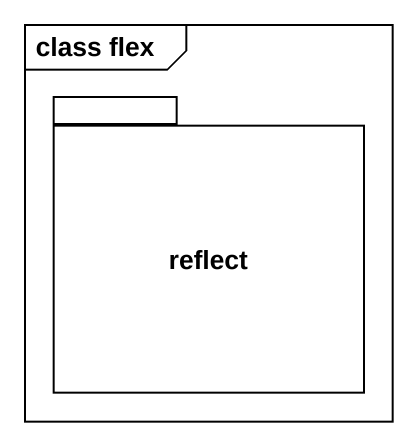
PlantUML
@startuml
mainframe class flex
package reflect {
}
@enduml
